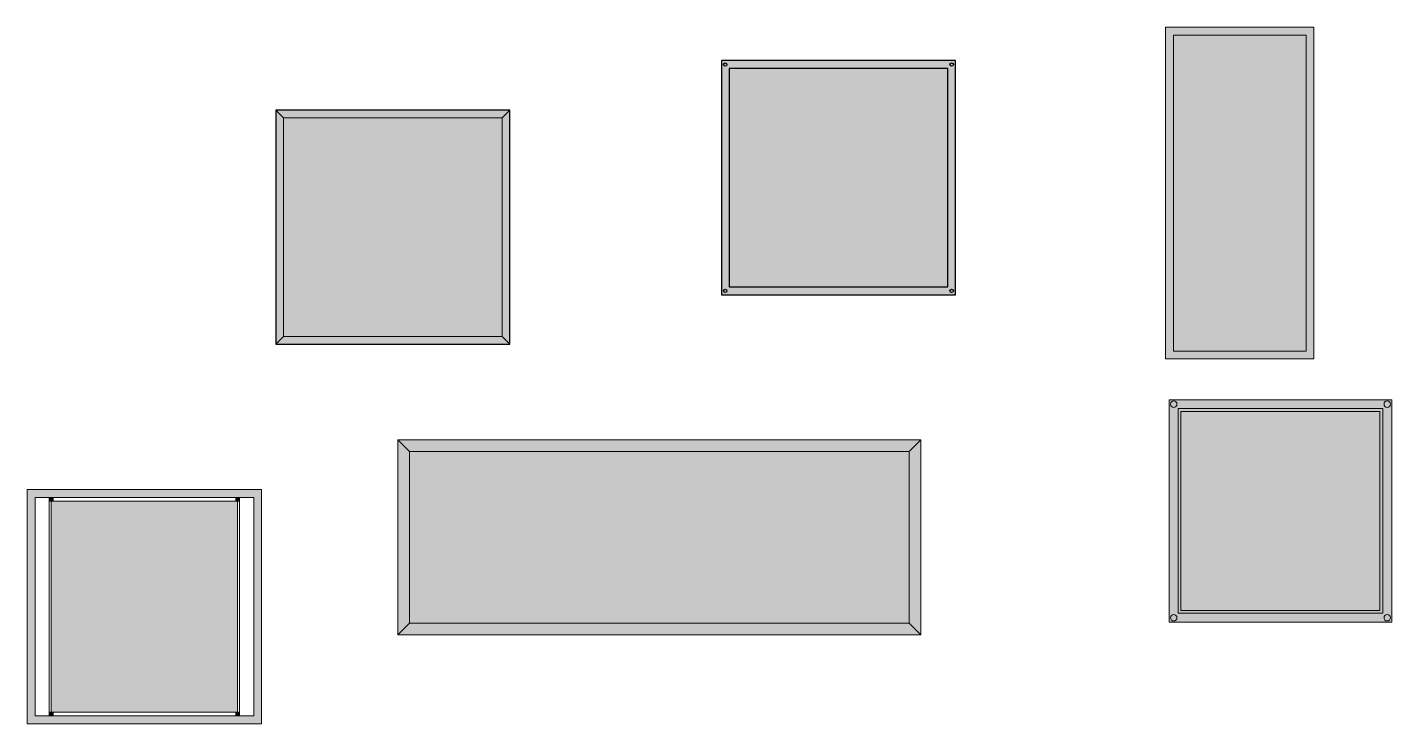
# Model space of a CAD drawing. Header units: metres. Extents: x 266 to 276.3, y 144.8 to 155.
# Drawn here: x 270.493 to 273.989, y 145.414 to 147.198 of the extents above; entities that cross this region are included whole.
import ezdxf

# ---------------------------------------------------------------- set-up
doc = ezdxf.new("R2010")
doc.units = ezdxf.units.M
doc.linetypes.add('HIDDEN2', pattern=[4.7625, 3.175, -1.5875])
for name, color, linetype, lineweight in [('aparador', 36, 'Continuous', 9), ('cotas', 250, 'Continuous', 5), ('estofado', 7, 'Continuous', 25), ('mesa', 7, 'Continuous', 9), ('moveis', 254, 'Continuous', 5), ('parede', 7, 'Continuous', 30)]:
    doc.layers.add(name, color=color, linetype=linetype, lineweight=lineweight)

# ---------------------------------------------------------------- blocks, each defined once
blk = doc.blocks.new('mesa lateral 321 carraro')
at = {"layer": 'mesa', "ltscale": 0.08}
h = blk.add_hatch(color=256, dxfattribs=at)
h.set_gradient(color1=(197, 200, 206), one_color=1, tint=1, name='CYLINDER')
h.paths.add_polyline_path([(0.285, 0), (0.285, -0.57), (-0.285, -0.57), (-0.285, 0)])
for points in [[(-0.285, -0.57), (0.285, -0.57), (0.285, 0), (-0.285, 0)], [(-0.2622, -0.5472), (0.2622, -0.5472), (0.2622, -0.0228), (-0.2622, -0.0228)], [(-0.255, -0.54), (0.255, -0.54), (0.255, -0.03), (-0.255, -0.03)]]:
    blk.add_lwpolyline(points, close=True, dxfattribs=at)
at = {"layer": 'mesa', "ltscale": 0.6}
for centre in [(-0.2736, -0.0114), (0.2736, -0.0114), (-0.2736, -0.5586), (0.2736, -0.5586)]:
    blk.add_circle(centre, 0.00832, dxfattribs=at)
blk = doc.blocks.new('Mesa lateral espelhada reflex')
at = {"layer": 'estofado', "lineweight": 25, "ltscale": 0.5}
h = blk.add_hatch(color=256, dxfattribs=at)
h.dxf.hatch_style = 1
h.set_gradient(color1=(219, 219, 220), one_color=1, tint=1, name='CYLINDER')
h.paths.add_polyline_path([(0.3, 0), (-0.3, 0), (-0.28, -0.02), (0.28, -0.02)])
h.paths.add_polyline_path([(-0.28, -0.02), (-0.3, 0), (-0.3, -0.6), (-0.28, -0.58)])
h.paths.add_polyline_path([(0.28, -0.58), (-0.28, -0.58), (-0.3, -0.6), (0.3, -0.6)])
h.paths.add_polyline_path([(0.3, 0), (0.28, -0.02), (0.28, -0.58), (0.3, -0.6)])
h = blk.add_hatch(color=256, dxfattribs=at)
h.dxf.hatch_style = 1
h.set_gradient(color1=(219, 219, 220), one_color=1, tint=1, name='CYLINDER')
h.paths.add_polyline_path([(0.28, -0.02), (-0.28, -0.02), (-0.28, -0.58), (0.28, -0.58)])
at = {"layer": 'estofado', "lineweight": 5, "ltscale": 0.5}
for p, q in [((-0.28, -0.02), (-0.3, 0)), ((0.28, -0.02), (0.3, 0)), ((-0.28, -0.58), (-0.3, -0.6)), ((0.28, -0.58), (0.3, -0.6))]:
    blk.add_line(p, q, dxfattribs=at)
at = {"layer": 'estofado', "lineweight": 25, "ltscale": 0.5}
blk.add_lwpolyline([(-0.3, -0.6), (0.3, -0.6), (0.3, 0), (-0.3, 0)], close=True, dxfattribs=at)
at = {"layer": 'estofado', "linetype": 'HIDDEN2', "lineweight": 5, "ltscale": 0.5}
blk.add_lwpolyline([(-0.28, -0.58), (0.28, -0.58), (0.28, -0.02), (-0.28, -0.02)], close=True, dxfattribs=at)
blk = doc.blocks.new('Aparador Espelhado')
at = {"layer": 'aparador', "ltscale": 0.2}
h = blk.add_hatch(color=256, dxfattribs=at)
h.dxf.hatch_style = 1
h.set_gradient(color1=(193, 193, 199), one_color=1, tint=1, name='INVCYLINDER')
h.paths.add_polyline_path([(0.67, 0), (-0.67, 0), (-0.64, -0.03), (0.64, -0.03)])
h.paths.add_polyline_path([(0.64, -0.47), (-0.64, -0.47), (-0.67, -0.5), (0.67, -0.5)])
h.paths.add_polyline_path([(-0.64, -0.03), (-0.67, 0), (-0.67, -0.5), (-0.64, -0.47)])
h.paths.add_polyline_path([(0.67, 0), (0.64, -0.03), (0.64, -0.47), (0.67, -0.5)])
h = blk.add_hatch(color=256, dxfattribs=at)
h.dxf.hatch_style = 1
h.set_gradient(color1=(193, 193, 199), one_color=1, tint=1, name='CYLINDER')
h.paths.add_polyline_path([(0.64, -0.03), (-0.64, -0.03), (-0.64, -0.47), (0.64, -0.47)])
for p, q in [((-0.64, -0.03), (-0.67, 0)), ((0.64, -0.03), (0.67, 0)), ((-0.64, -0.47), (-0.67, -0.5)), ((0.64, -0.47), (0.67, -0.5))]:
    blk.add_line(p, q, dxfattribs=at)
for points in [[(-0.67, -0.5), (0.67, -0.5), (0.67, 0), (-0.67, 0)], [(-0.64, -0.47), (0.64, -0.47), (0.64, -0.03), (-0.64, -0.03)]]:
    blk.add_lwpolyline(points, close=True, dxfattribs=at)
blk = doc.blocks.new('Mesa Lateral Bartelli Vidro')
at = {"layer": 'aparador', "lineweight": 5, "ltscale": 0.7}
h = blk.add_hatch(color=256, dxfattribs=at)
h.dxf.hatch_style = 1
h.set_gradient(color1=(116, 128, 139), one_color=1, tint=1, name='SPHERICAL')
h.paths.add_polyline_path([(-0.244, -0.02), (-0.244, -0.03), (-0.234, -0.03), (-0.234, -0.02)])
h = blk.add_hatch(color=256, dxfattribs=at)
h.dxf.hatch_style = 1
h.set_gradient(color1=(116, 128, 139), one_color=1, tint=1, name='SPHERICAL')
h.paths.add_polyline_path([(0.244, -0.03), (0.244, -0.02), (0.234, -0.02), (0.234, -0.03), (0.239, -0.03)])
h = blk.add_hatch(color=256, dxfattribs=at)
h.dxf.hatch_style = 1
h.set_gradient(color1=(116, 128, 139), one_color=1, tint=1, name='SPHERICAL')
h.paths.add_polyline_path([(-0.234, -0.58), (-0.234, -0.57), (-0.239, -0.57), (-0.244, -0.57), (-0.244, -0.58)])
h = blk.add_hatch(color=256, dxfattribs=at)
h.dxf.hatch_style = 1
h.set_gradient(color1=(116, 128, 139), one_color=1, tint=1, name='SPHERICAL')
h.paths.add_polyline_path([(0.244, -0.58), (0.244, -0.57), (0.234, -0.57), (0.234, -0.58)])
at = {"layer": 'cotas', "lineweight": 5, "ltscale": 0.1}
h = blk.add_hatch(color=256, dxfattribs=at)
h.set_gradient(color1=(250, 255, 240), one_color=1, tint=1, name='INVCYLINDER')
h.paths.add_polyline_path([(-0.239, -0.03), (-0.239, -0.57), (0.239, -0.57), (0.239, -0.03)])
at = {"layer": 'mesa', "ltscale": 0.01}
h = blk.add_hatch(color=34, dxfattribs=at)
h.dxf.hatch_style = 1
h.set_gradient(color1=(195, 202, 203), color2=(252, 253, 253), one_color=1, tint=0.99, name='CYLINDER')
h.paths.add_polyline_path([(-0.3, 0), (-0.3, -0.6), (0.3, -0.6), (0.3, 0)])
h.paths.add_polyline_path([(-0.28, -0.02), (0.28, -0.02), (0.28, -0.58), (-0.28, -0.58)], flags=16)
at = {"layer": 'aparador', "lineweight": 5, "ltscale": 0.7}
for p, q in [((-0.239, -0.57), (-0.239, -0.03)), ((-0.239, -0.03), (0.239, -0.03)), ((0.239, -0.03), (0.239, -0.57)), ((0.239, -0.57), (-0.239, -0.57))]:
    blk.add_line(p, q, dxfattribs=at)
at = {"layer": 'moveis', "ltscale": 0.7}
for p, q in [((-0.3, 0), (-0.3, -0.6)), ((0.3, 0), (-0.3, 0)), ((0.3, -0.6), (0.3, 0)), ((-0.28, -0.02), (-0.28, -0.58)), ((0.28, -0.02), (-0.28, -0.02)), ((0.28, -0.58), (0.28, -0.02)), ((-0.28, -0.58), (0.28, -0.58)), ((-0.3, -0.6), (0.3, -0.6))]:
    blk.add_line(p, q, dxfattribs=at)
at = {"layer": 'moveis', "lineweight": 5, "ltscale": 0.7}
for p, q in [((-0.244, -0.03), (-0.244, -0.57)), ((0.244, -0.03), (0.244, -0.57))]:
    blk.add_line(p, q, dxfattribs=at)
for points in [[(-0.234, -0.02), (-0.234, -0.03), (-0.244, -0.03), (-0.244, -0.02)], [(0.234, -0.02), (0.234, -0.03), (0.244, -0.03), (0.244, -0.02)], [(-0.234, -0.58), (-0.234, -0.57), (-0.244, -0.57), (-0.244, -0.58)], [(0.234, -0.58), (0.234, -0.57), (0.244, -0.57), (0.244, -0.58)]]:
    blk.add_lwpolyline(points, close=True, dxfattribs=at)
blk = doc.blocks.new('Mesa de Canto Re20')
at = {"layer": 'parede'}
h = blk.add_hatch(color=256, dxfattribs=at)
h.set_gradient(color1=(240, 240, 239), one_color=1, tint=1, name='SPHERICAL')
h.paths.add_polyline_path([(0.3, 0), (0.3, -0.6), (-0.3, -0.6), (-0.3, 0)])
h = blk.add_hatch(color=256, dxfattribs=at)
h.set_gradient(color1=(241, 254, 235), one_color=1, tint=1, name='INVSPHERICAL')
h.paths.add_polyline_path([(0.28, -0.02), (-0.28, -0.02), (-0.28, -0.58), (0.28, -0.58)])
at = {"layer": 'parede', "lineweight": 25}
for p, q in [((0.3, 0), (-0.3, 0)), ((-0.3, 0), (-0.3, -0.6)), ((0.3, -0.6), (0.3, 0)), ((0.28, -0.02), (-0.28, -0.02)), ((-0.28, -0.02), (-0.28, -0.58)), ((0.28, -0.58), (0.28, -0.02)), ((-0.28, -0.58), (0.28, -0.58)), ((-0.3, -0.6), (0.3, -0.6))]:
    blk.add_line(p, q, dxfattribs=at)
for centre in [(-0.29, -0.01), (0.29, -0.01), (-0.29, -0.59), (0.29, -0.59)]:
    blk.add_circle(centre, 0.00432, dxfattribs=at)
blk = doc.blocks.new('Cristaleira Vitrine Menfis')
at = {"layer": 'parede', "lineweight": 5}
h = blk.add_hatch(color=256, dxfattribs=at)
h.set_gradient(color1=(100, 76, 68), color2=(154, 118, 106), one_color=1, tint=0.51, name='INVSPHERICAL')
h.paths.add_polyline_path([(-0.425, 0), (-0.425, -0.38), (0.425, -0.38), (0.425, 0)])
h.paths.add_polyline_path([(0.405, -0.02), (0.405, -0.36), (-0.405, -0.36), (-0.405, -0.02)], flags=16)
h = blk.add_hatch(color=256, dxfattribs=at)
h.set_gradient(color1=(100, 76, 68), color2=(154, 118, 106), one_color=1, tint=0.51, name='CYLINDER')
h.paths.add_polyline_path([(0.405, -0.36), (0.405, -0.02), (-0.405, -0.02), (-0.405, -0.36)])
for points in [[(-0.425, -0.38), (0.425, -0.38), (0.425, 0), (-0.425, 0)], [(-0.405, -0.36), (0.405, -0.36), (0.405, -0.02), (-0.405, -0.02)]]:
    blk.add_lwpolyline(points, close=True, dxfattribs=at)

msp = doc.modelspace()

# ---------------------------------------------------------------- block references
at = {"layer": 'aparador'}
msp.add_blockref('Aparador Espelhado', (272.1126, 146.1414), dxfattribs=at)
at = {"layer": 'cotas', "lineweight": 5}
msp.add_blockref('Mesa Lateral Bartelli Vidro', (270.7934, 146.0137), dxfattribs=at)
at = {"layer": 'estofado', "lineweight": 25}
msp.add_blockref('Mesa lateral espelhada reflex', (271.43, 146.9859), dxfattribs=at)
at = {"layer": 'mesa'}
msp.add_blockref('mesa lateral 321 carraro', (273.7043, 146.2439), dxfattribs=at)
at = {"layer": 'parede', "lineweight": 5, "rotation": 270}
msp.add_blockref('Cristaleira Vitrine Menfis', (273.7899, 146.7733), dxfattribs=at)
at = {"layer": 'parede'}
msp.add_blockref('Mesa de Canto Re20', (272.5718, 147.1128), dxfattribs=at)

doc.saveas('drawing.dxf')
